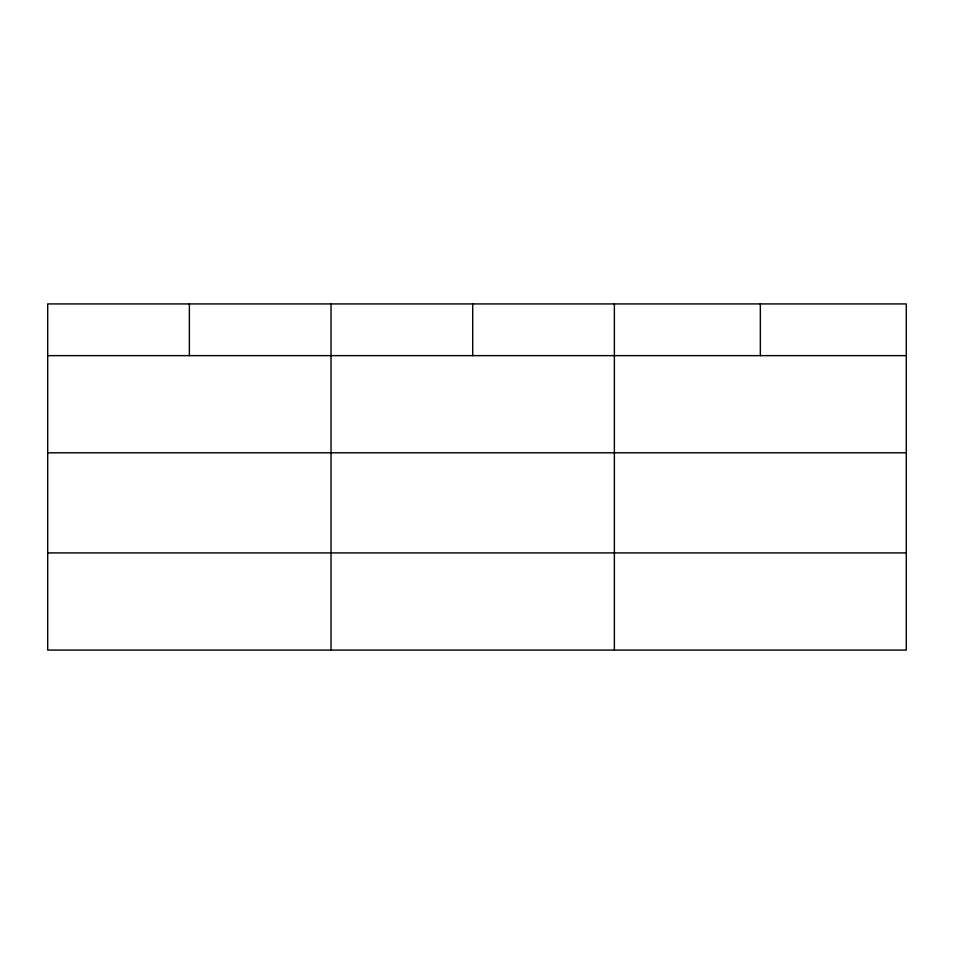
<?xml version="1.0" encoding="UTF-8"?>
<svg xmlns="http://www.w3.org/2000/svg" width="954" height="954" viewBox="0 0 954 954"><rect width="100%" height="100%" fill="white"/><g stroke="black" fill="none" stroke-linecap="round" stroke-linejoin="round"><path stroke-width="1.43" d="M906.3 452.804L906.3 303.921L47.7 303.921L47.7 650.079L906.3 650.079L906.3 452.804L47.7 452.804M47.7 355.639L906.3 355.639M47.7 552.915L906.3 552.915M760.338 303.921L760.338 355.639M614.376 303.921L614.376 650.079M472.707 303.921L472.707 355.639M331.038 303.921L331.038 650.079M189.369 303.921L189.369 355.639"/></g></svg>
